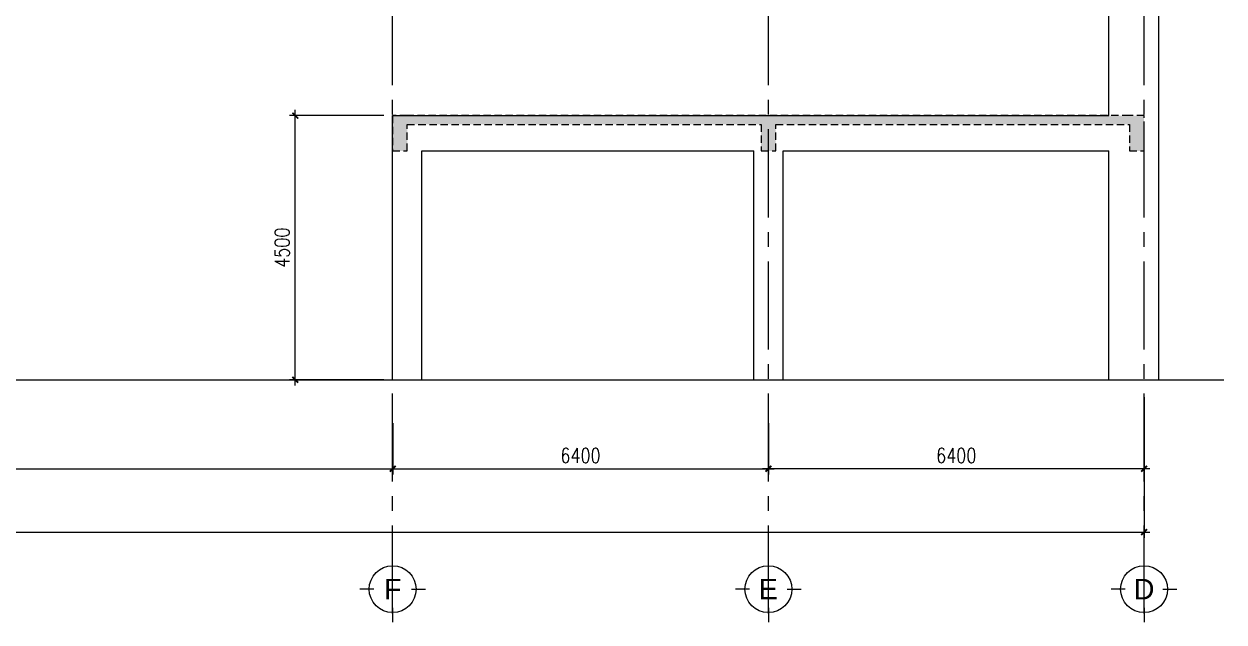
# Model space of a CAD drawing. Header units: inches. Extents: x 651127 to 1529722, y 768575 to 1021311.
# Drawn here: x 1052193 to 1072634, y 865900 to 876091 of the extents above; entities that cross this region are included whole.
import ezdxf
from ezdxf.enums import TextEntityAlignment as Align

# ---------------------------------------------------------------- set-up
doc = ezdxf.new("R2010")
doc.units = ezdxf.units.IN
doc.header["$LTSCALE"] = 1000
doc.header["$MEASUREMENT"] = 0
doc.linetypes.add('CENTER2', pattern=[1.125, 0.75, -0.125, 0.125, -0.125])
doc.linetypes.add('HIDDEN2', pattern=[0.1875, 0.125, -0.0625])
doc.layers.get('DEFPOINTS').update_dxf_attribs({"color": 8, "lineweight": 9})
for name, color, linetype in [('DWGshare.com_2', 147, 'Continuous'), ('DWGshare.com_3', 7, 'Continuous'), ('DWGshare.com_33', 9, 'Continuous'), ('DWGshare.com_38', 8, 'Continuous'), ('DWGshare.com_4', 8, 'CENTER2'), ('DWGshare.com_5', 143, 'HIDDEN2'), ('DWGshare.com_6', 40, 'Continuous')]:
    doc.layers.add(name, color=color, linetype=linetype)
doc.styles.add('DWGshare.com_2', font='VHELVEB.TTF')
doc.styles.add('DWGshare.com_4', font='romans.shx', dxfattribs={"width": 0.8})
doc.dimstyles.new('DWGshare.com_1', dxfattribs={"dimscale": 100, "dimtxt": 2.5, "dimasz": 1, "dimexe": 1, "dimexo": 1.5, "dimgap": 1, "dimtad": 1, "dimdec": 0, "dimzin": 0, "dimdsep": 46, "dimtxsty": 'DWGshare.com_4', "dimblk": 'DWGshare.com_1', "dimcen": 1.5, "dimdle": 1, "dimclrd": 256, "dimclre": 256, "dimclrt": 7, "dimadec": 0, "dimazin": 0, "dimtfac": 1, "dimtdec": 0, "dimtix": 1, "dimtmove": 2, "dimatfit": 3, "dimfxl": 1, "dimtolj": 1, "dimtzin": 0, "dimarcsym": 0})

# ---------------------------------------------------------------- blocks, each defined once
blk = doc.blocks.new('DWGshare.com_1')
at = {"color": 0, "linetype": 'ByBlock', "const_width": 0.3}
blk.add_lwpolyline([(-0.5, -0.5), (0.5, 0.5)], dxfattribs=at)
blk = doc.blocks.new('*D233')
at = {"layer": 'DEFPOINTS', "color": 0, "transparency": 16777216}
for p in [(1039273, 869441), (1058473, 869441), (1058473, 868512)]:
    blk.add_point(p, dxfattribs=at)
at = {"layer": 'DWGshare.com_2', "lineweight": -2, "transparency": 16777216}
for p, q in [((1039273, 869291), (1039273, 868412)), ((1058473, 869291), (1058473, 868412)), ((1039173, 868512), (1058573, 868512))]:
    blk.add_line(p, q, dxfattribs=at)
at = {"layer": 'DWGshare.com_2', "lineweight": -2, "transparency": 16777216, "xscale": 100, "yscale": 100, "zscale": 100, "rotation": 180}
blk.add_blockref('DWGshare.com_1', (1039273, 868512), dxfattribs=at)
at = {"layer": 'DWGshare.com_2', "lineweight": -2, "transparency": 16777216, "xscale": 100, "yscale": 100, "zscale": 100}
blk.add_blockref('DWGshare.com_1', (1058473, 868512), dxfattribs=at)
at = {"layer": 'DWGshare.com_2', "color": 7, "transparency": 16777216, "insert": (1048873, 868737), "char_height": 250, "attachment_point": 5, "style": 'DWGshare.com_4'}
blk.add_mtext('\\A1;19200', dxfattribs=at)
blk = doc.blocks.new('*D234')
at = {"layer": 'DEFPOINTS', "color": 0, "transparency": 16777216}
for p in [(1071273, 869883), (1007273, 869597), (1071273, 867433)]:
    blk.add_point(p, dxfattribs=at)
at = {"layer": 'DWGshare.com_2', "lineweight": -2, "transparency": 16777216}
for p, q in [((1071273, 869733), (1071273, 867333)), ((1007273, 869447), (1007273, 867333)), ((1007173, 867433), (1071373, 867433))]:
    blk.add_line(p, q, dxfattribs=at)
at = {"layer": 'DWGshare.com_2', "lineweight": -2, "transparency": 16777216, "xscale": 100, "yscale": 100, "zscale": 100, "rotation": 180}
blk.add_blockref('DWGshare.com_1', (1007273, 867433), dxfattribs=at)
at = {"layer": 'DWGshare.com_2', "lineweight": -2, "transparency": 16777216, "xscale": 100, "yscale": 100, "zscale": 100}
blk.add_blockref('DWGshare.com_1', (1071273, 867433), dxfattribs=at)
at = {"layer": 'DWGshare.com_2', "color": 7, "transparency": 16777216, "insert": (1039273, 867658), "char_height": 250, "attachment_point": 5, "style": 'DWGshare.com_4'}
blk.add_mtext('\\A1;64000', dxfattribs=at)
blk = doc.blocks.new('DWGshare.com_2')
for p, q in [((0, 320), (0, 560)), ((-320, 0), (-560, 0)), ((320, 0), (560, 0)), ((0, -320), (0, -560))]:
    blk.add_line(p, q)
blk.add_circle((0, 0), 400)
at = {"linetype": 'Continuous', "style": 'DWGshare.com_2'}
blk.add_attdef('2', text='', height=350, dxfattribs=at).set_placement((0, 0), align=Align.MIDDLE_CENTER)
blk = doc.blocks.new('*D272')
at = {"layer": 'DEFPOINTS', "color": 0, "transparency": 16777216}
for p in [(1056814, 874529), (1058473, 874529), (1058473, 870029)]:
    blk.add_point(p, dxfattribs=at)
at = {"layer": 'DWGshare.com_2', "lineweight": -2, "transparency": 16777216}
for p, q in [((1058323, 874529), (1056714, 874529)), ((1056814, 869929), (1056814, 874629)), ((1058323, 870029), (1056714, 870029))]:
    blk.add_line(p, q, dxfattribs=at)
at = {"layer": 'DWGshare.com_2', "lineweight": -2, "transparency": 16777216, "xscale": 100, "yscale": 100, "zscale": 100}
for p, rotation in [((1056814, 874529), 90), ((1056814, 870029), 270)]:
    blk.add_blockref('DWGshare.com_1', p, dxfattribs=dict(at, rotation=rotation))
at = {"layer": 'DWGshare.com_2', "color": 7, "transparency": 16777216, "insert": (1056589, 872279), "char_height": 250, "attachment_point": 5, "rotation": 90, "style": 'DWGshare.com_4'}
blk.add_mtext('\\A1;4500', dxfattribs=at)
blk = doc.blocks.new('*D273')
at = {"layer": 'DEFPOINTS', "color": 0, "transparency": 16777216}
for p in [(1058473, 869441), (1064873, 869441), (1064873, 868512)]:
    blk.add_point(p, dxfattribs=at)
at = {"layer": 'DWGshare.com_2', "lineweight": -2, "transparency": 16777216}
for p, q in [((1058473, 869291), (1058473, 868412)), ((1064873, 869291), (1064873, 868412)), ((1058373, 868512), (1064973, 868512))]:
    blk.add_line(p, q, dxfattribs=at)
at = {"layer": 'DWGshare.com_2', "lineweight": -2, "transparency": 16777216, "xscale": 100, "yscale": 100, "zscale": 100, "rotation": 180}
blk.add_blockref('DWGshare.com_1', (1058473, 868512), dxfattribs=at)
at = {"layer": 'DWGshare.com_2', "lineweight": -2, "transparency": 16777216, "xscale": 100, "yscale": 100, "zscale": 100}
blk.add_blockref('DWGshare.com_1', (1064873, 868512), dxfattribs=at)
at = {"layer": 'DWGshare.com_2', "color": 7, "transparency": 16777216, "insert": (1061673, 868737), "char_height": 250, "attachment_point": 5, "style": 'DWGshare.com_4'}
blk.add_mtext('\\A1;6400', dxfattribs=at)
blk = doc.blocks.new('*D274')
at = {"layer": 'DEFPOINTS', "color": 0, "transparency": 16777216}
for p in [(1064873, 869441), (1071273, 869441), (1064873, 868512)]:
    blk.add_point(p, dxfattribs=at)
at = {"layer": 'DWGshare.com_2', "lineweight": -2, "transparency": 16777216}
for p, q in [((1064873, 869291), (1064873, 868412)), ((1071273, 869291), (1071273, 868412)), ((1071373, 868512), (1064773, 868512))]:
    blk.add_line(p, q, dxfattribs=at)
at = {"layer": 'DWGshare.com_2', "lineweight": -2, "transparency": 16777216, "xscale": 100, "yscale": 100, "zscale": 100, "rotation": 180}
blk.add_blockref('DWGshare.com_1', (1064873, 868512), dxfattribs=at)
at = {"layer": 'DWGshare.com_2', "lineweight": -2, "transparency": 16777216, "xscale": 100, "yscale": 100, "zscale": 100}
blk.add_blockref('DWGshare.com_1', (1071273, 868512), dxfattribs=at)
at = {"layer": 'DWGshare.com_2', "color": 7, "transparency": 16777216, "insert": (1068073, 868737), "char_height": 250, "attachment_point": 5, "style": 'DWGshare.com_4'}
blk.add_mtext('\\A1;6400', dxfattribs=at)

msp = doc.modelspace()

# ---------------------------------------------------------------- hatches: boundary and pattern name
at = {"layer": 'DWGshare.com_38'}
h = msp.add_hatch(dxfattribs=at)
h.set_pattern_fill('BETONG', color=256, scale=75, style=0, pattern_type=2)
h.set_pattern_definition([(50, (-212644.94, 209761), (537.94514, -47.0641), [56.25, -618.75]), (355, (-212644.94, 209761), (-104.0635, 564.1441), [45, -495]), (100.4514, (-212600.1, 209757.1), (433.88204, 517.07966), [47.80514, -525.85658]), (46.1842, (-212644.94, 209911), (800.4308, -124.13926), [84.375, -928.125]), (96.6356, (-212578.24, 209900.7), (700.99703, 730.5884), [71.7077, -788.78475]), (351.1842, (-212644.94, 209911), (700.99646, 730.58895), [67.5, -742.5]), (21, (-212569.94, 209873.5), (447.68029, -301.96417), [56.25, -618.75]), (326, (-212569.94, 209873.5), (182.4865, 543.86253), [45, -495]), (71.4514, (-212532.64, 209848.35), (630.16697, 241.89787), [47.80514, -525.85658]), (37.5, (-212644.94, 209761.01), (9.119891, 249.67039), [0, -489, 0, -502.5, 0, -496.875]), (7.5, (-212644.94, 209761), (197.302153, 295.808784), [0, -286.5, 0, -477.75, 0, -189.375]), (327.5, (-212812.2, 209761), (400.366827, -16.916154), [0, -187.5, 0, -585, 0, -776.25]), (317.5, (-212887.2, 209761), (437.38963, 75.07874), [0, -243.75, 0, -388.5, 0, -551.25]), (45, (-212644.94, 209761.01), (-100.762716, 100.762716), []), (45, (-212644.94, 209809.76), (-100.762716, 100.762716), [])])
h.paths.add_polyline_path([(1071022.5, 874528.7), (1058722.5, 874528.7), (1058472.5, 874528.7), (1058472.5, 873928.7), (1058722.5, 873928.7), (1058722.5, 874378.7), (1064747.5, 874378.7), (1064747.5, 873928.7), (1064997.5, 873928.7), (1064997.5, 874378.7), (1071022.5, 874378.7), (1071022.5, 873928.7), (1071272.5, 873928.7), (1071272.5, 874528.7)])

# ---------------------------------------------------------------- linework, layer by layer
at = {"layer": 'DWGshare.com_3'}
for p, q in [((1071522.5, 870028.7), (1071522.5, 879028.7)), ((1070672.5, 874528.7), (1070672.5, 877851.8)), ((1058472.5, 874528.7), (1070672.5, 874528.7)), ((1058472.5, 870028.7), (1058472.5, 874528.7)), ((1058972.5, 870028.7), (1058972.5, 873928.7)), ((1058972.5, 873928.7), (1064622.5, 873928.7)), ((1064622.5, 870028.7), (1064622.5, 873928.7)), ((1065122.5, 870028.7), (1065122.5, 873928.7)), ((1065122.5, 873928.7), (1070672.5, 873928.7)), ((1070672.5, 870028.7), (1070672.5, 873928.7))]:
    msp.add_line(p, q, dxfattribs=at)
at = {"layer": 'DWGshare.com_33', "color": 1}
msp.add_line((1003533.1, 870028.7), (1072633.8, 870028.7), dxfattribs=at)
at = {"layer": 'DWGshare.com_4', "ltscale": 2}
for p, q in [((1058472.5, 866046), (1058472.5, 880528.2)), ((1064872.5, 866046), (1064872.5, 880528.2)), ((1071272.5, 866046), (1071272.5, 880528.2))]:
    msp.add_line(p, q, dxfattribs=at)
at = {"layer": 'DWGshare.com_5'}
msp.add_lwpolyline([(1071022.5, 874528.7), (1058722.5, 874528.7), (1058472.5, 874528.7), (1058472.5, 873928.7), (1058722.5, 873928.7), (1058722.5, 874378.7), (1064747.5, 874378.7), (1064747.5, 873928.7), (1064997.5, 873928.7), (1064997.5, 874378.7), (1071022.5, 874378.7), (1071022.5, 873928.7), (1071272.5, 873928.7), (1071272.5, 874528.7)], close=True, dxfattribs=at)

# ---------------------------------------------------------------- block references
at = {"layer": 'DWGshare.com_6', "linetype": 'CENTER2'}
for p, values in [((1058472.5, 866460.4), {'2': 'F'}), ((1064872.5, 866460.4), {'2': 'E'}), ((1071272.5, 866460.4), {'2': 'D'})]:
    msp.add_blockref('DWGshare.com_2', p, dxfattribs=at).add_auto_attribs(values)

# ---------------------------------------------------------------- dimensions: what is measured, and where the dimension line sits
at = {"layer": 'DWGshare.com_2'}
for base, p1, p2, angle, picture, middle in [((1056813.9, 874528.7), (1058472.5, 870028.7), (1058472.5, 874528.7), 90, '*D272', (1056588.9, 872278.7)), ((1064872.5, 868512.2), (1071272.5, 869440.6), (1064872.5, 869440.6), 180, '*D274', (1068072.5, 868737.2))]:
    dim = msp.add_linear_dim(base=base, p1=p1, p2=p2, angle=angle, dimstyle='DWGshare.com_1', dxfattribs=at)
    dim.commit()
    dim.dimension.update_dxf_attribs({"geometry": picture, "text_midpoint": middle})
for base, p1, p2, picture, middle in [((1071272.5, 867433.5), (1007272.5, 869597), (1071272.5, 869883), '*D234', (1039272.5, 867658.5)), ((1058472.5, 868512.2), (1039272.5, 869440.6), (1058472.5, 869440.6), '*D233', (1048872.5, 868737.2)), ((1064872.5, 868512.2), (1058472.5, 869440.6), (1064872.5, 869440.6), '*D273', (1061672.5, 868737.2))]:
    dim = msp.add_linear_dim(base=base, p1=p1, p2=p2, dimstyle='DWGshare.com_1', dxfattribs=at)
    dim.commit()
    dim.dimension.update_dxf_attribs({"geometry": picture, "text_midpoint": middle})

doc.saveas('drawing.dxf')
